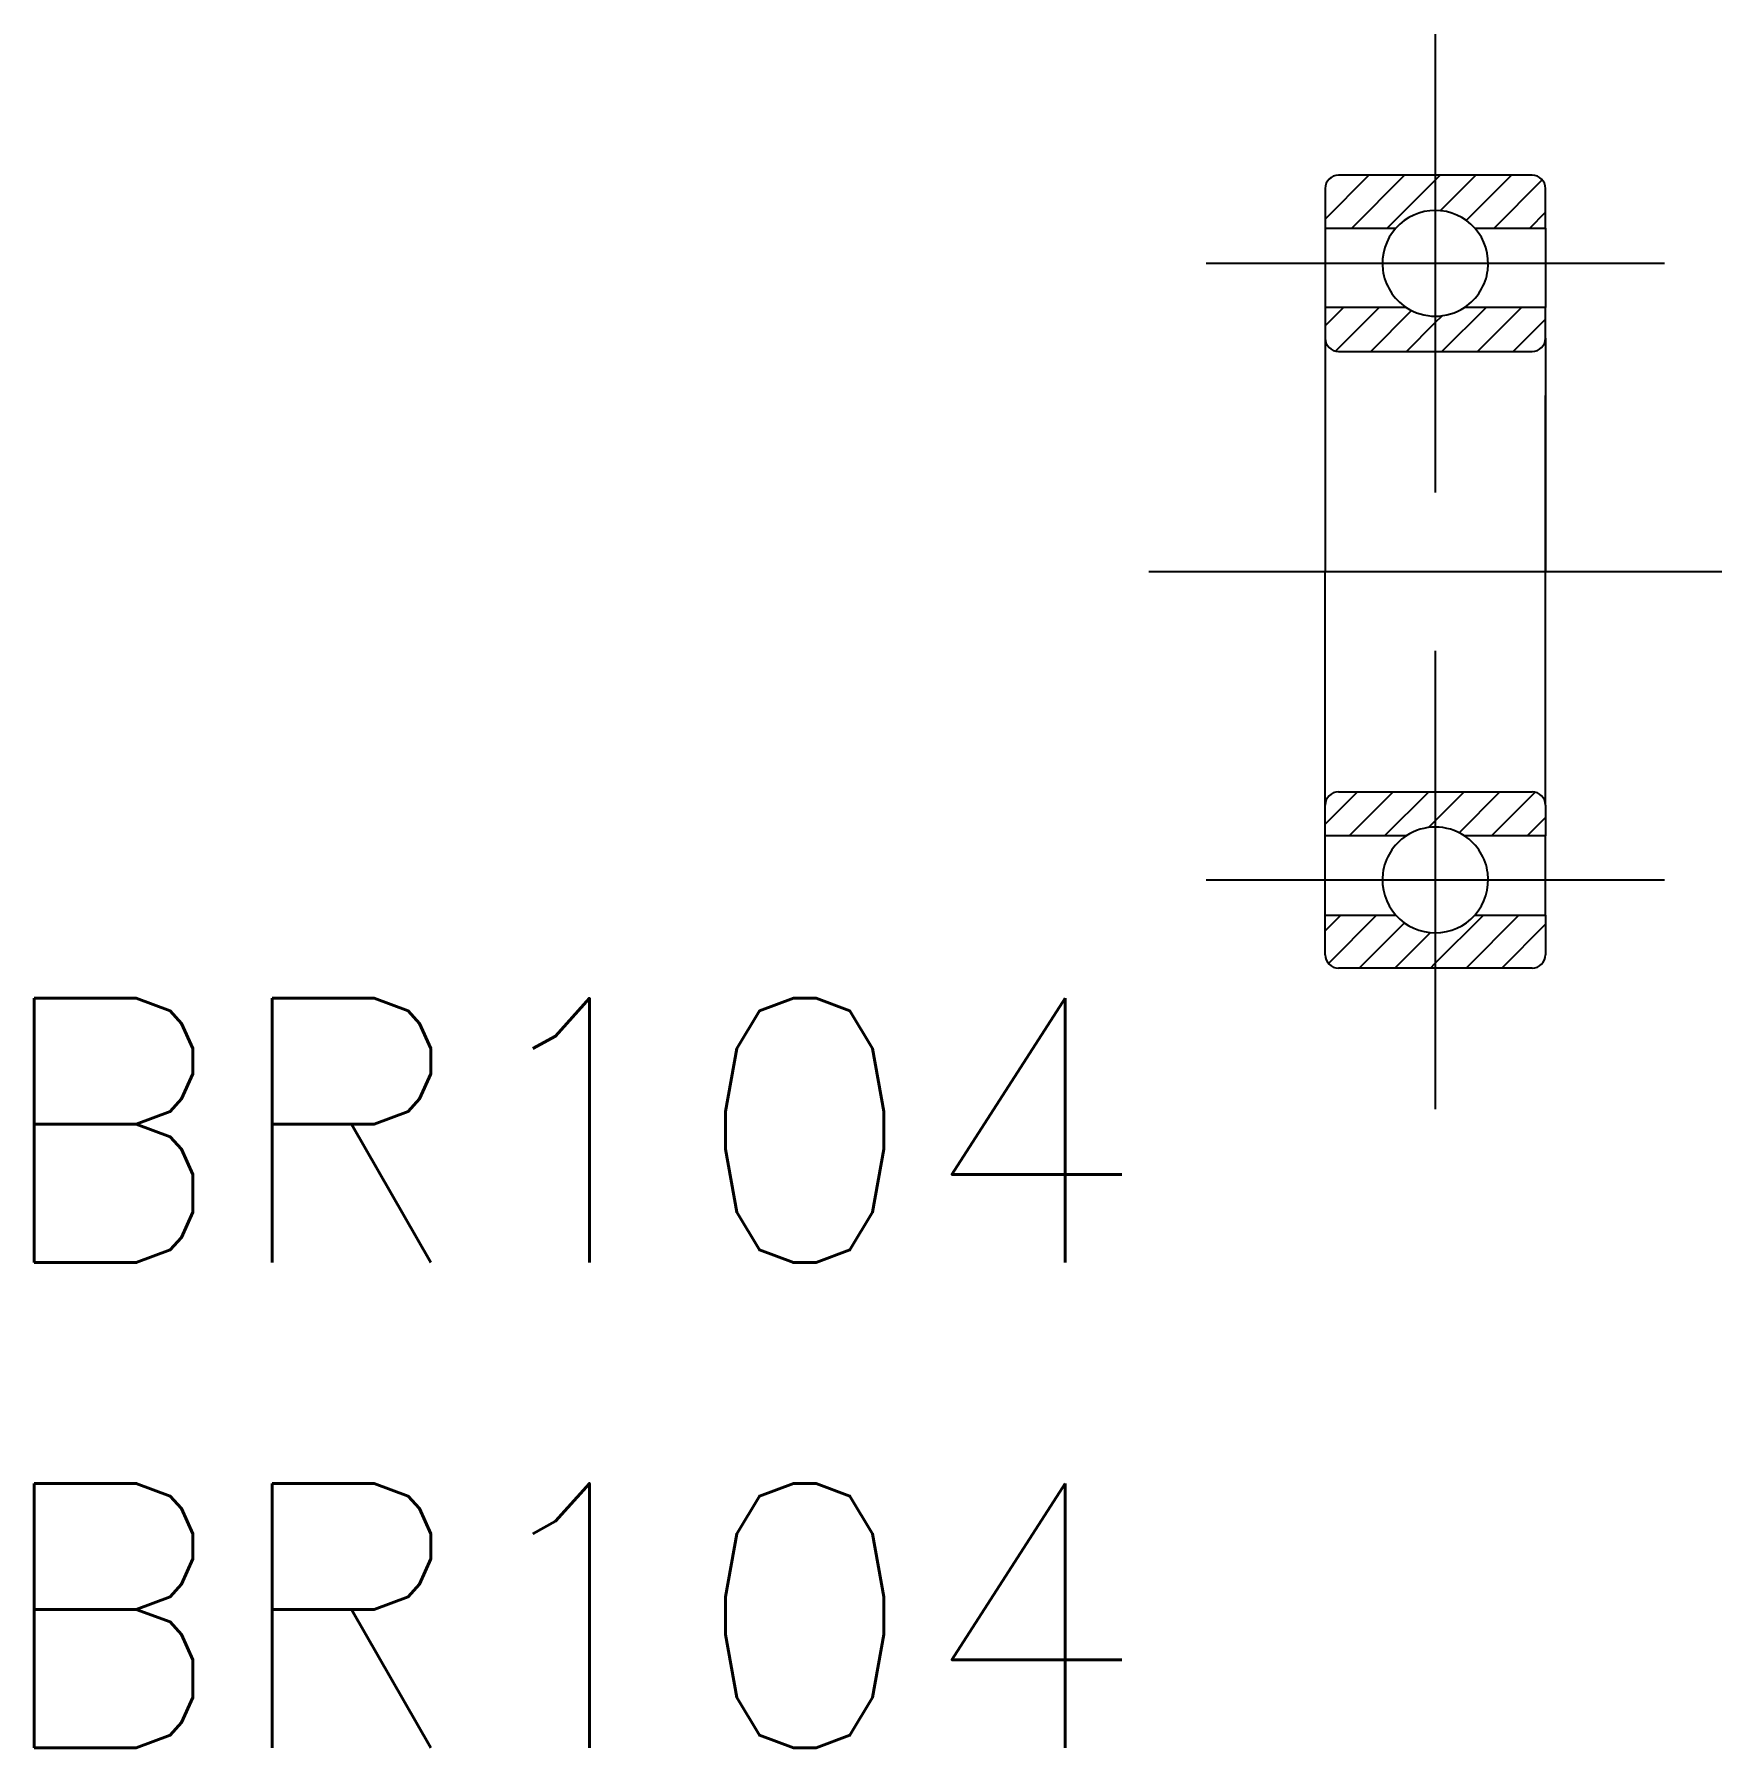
# Model space of a CAD drawing. Extents: x -15.9 to 3.2, y -13.4 to 6.1.
import ezdxf

# ---------------------------------------------------------------- set-up
doc = ezdxf.new("R2010")
doc.units = 0
doc.linetypes.add('CENTER', pattern=[50.8, 31.75, -6.35, 6.35, -6.35])
doc.layers.get('0').update_dxf_attribs({"linetype": 'CONTINUOUS'})
doc.layers.add('CENTER', color=1, linetype='CENTER')
doc.styles.get("Standard").update_dxf_attribs({"font": 'txt.shx', "height": 3, "bigfont": 'bigfont.shx'})

msp = doc.modelspace()

# ---------------------------------------------------------------- linework, layer by layer
at = {"color": 3, "linetype": 'CONTINUOUS'}
for p, q in [((-1.25, 4.003), (-0.753, 4.5)), ((-1.226, 4.432), (-1.182, 4.476)), ((-0.949, 3.9), (-0.349, 4.5)), ((0, 4.445), (0.055, 4.5)), ((0.056, 4.097), (0.459, 4.5)), ((0.35, 3.987), (0.863, 4.5)), ((-0.545, 3.9), (0, 4.445)), ((0.667, 3.9), (1.214, 4.447)), ((1.071, 3.9), (1.25, 4.079)), ((-1.25, 2.791), (-1.041, 3)), ((-1.133, 2.504), (-0.637, 3)), ((-0.733, 2.5), (-0.269, 2.964)), ((0.075, 2.5), (0.575, 3)), ((0.479, 2.5), (0.979, 3)), ((-0.329, 2.5), (0, 2.829)), ((0, 2.829), (0.076, 2.905)), ((0.884, 2.5), (1.25, 2.866)), ((-1.25, -2.866), (-0.884, -2.5)), ((-0.979, -3), (-0.479, -2.5)), ((-0.575, -3), (-0.075, -2.5)), ((0, -2.829), (0.329, -2.5)), ((0.269, -2.964), (0.733, -2.5)), ((0.637, -3), (1.133, -2.504)), ((-0.076, -2.905), (0, -2.829)), ((1.041, -3), (1.25, -2.791)), ((-1.25, -4.079), (-1.071, -3.9)), ((-1.214, -4.447), (-0.667, -3.9)), ((-0.863, -4.5), (-0.35, -3.987)), ((0, -4.445), (0.545, -3.9)), ((0.349, -4.5), (0.949, -3.9)), ((0.753, -4.5), (1.25, -4.003)), ((-0.459, -4.5), (-0.056, -4.097)), ((-0.055, -4.5), (0, -4.445)), ((1.182, -4.476), (1.226, -4.432))]:
    msp.add_line(p, q, dxfattribs=at)
at = {"color": 7, "linetype": 'CONTINUOUS'}
for p, q in [((1.1, 4.5), (-1.1, 4.5)), ((-1.25, 4.35), (-1.25, 3.9)), ((1.25, 3.9), (1.25, 4.35)), ((-1.25, 3.9), (-1.25, 3)), ((-1.25, 3.9), (-0.447, 3.9)), ((0.447, 3.9), (1.25, 3.9)), ((1.25, 3.9), (1.25, 3)), ((-1.25, 3), (-1.25, 2.65)), ((-0.332, 3), (-1.25, 3)), ((1.25, 3), (0.332, 3)), ((1.25, 2.65), (1.25, 3)), ((-1.25, 2.65), (-1.25, 0)), ((1.25, 2.65), (1.25, 0)), ((-1.1, 2.5), (1.1, 2.5)), ((1.25, -2.65), (1.25, 2)), ((-1.25, -2.65), (-1.25, 0)), ((-1.1, -2.5), (1.1, -2.5)), ((-1.25, -3), (-1.25, -2.65)), ((1.25, -2.65), (1.25, -3)), ((-1.25, -3.9), (-1.25, -3)), ((-0.332, -3), (-1.25, -3)), ((1.25, -3), (0.332, -3)), ((1.25, -3.9), (1.25, -3)), ((-1.25, -3.9), (-0.447, -3.9)), ((-1.25, -4.35), (-1.25, -3.9)), ((0.447, -3.9), (1.25, -3.9)), ((1.25, -3.9), (1.25, -4.35)), ((1.1, -4.5), (-1.1, -4.5))]:
    msp.add_line(p, q, dxfattribs=at)
for centre, radius, start, end in [((-1.1, 4.35), 0.15, 90, 180), ((1.1, 4.35), 0.15, 0, 90), ((0, 3.5), 0.6, 41.8103, 138.1897), ((0, 3.5), 0.6, 138.1897, 236.4427), ((0, 3.5), 0.6, 303.5573, 41.8103), ((0, 3.5), 0.6, 236.4427, 303.5573), ((-1.1, 2.65), 0.15, 180, 270), ((1.1, 2.65), 0.15, 270, 0), ((-1.1, -2.65), 0.15, 90, 180), ((1.1, -2.65), 0.15, 0, 90), ((0, -3.5), 0.6, 56.4427, 123.5573), ((0, -3.5), 0.6, 123.5573, 221.8103), ((0, -3.5), 0.6, 318.1897, 56.4427), ((0, -3.5), 0.6, 221.8103, 318.1897), ((-1.1, -4.35), 0.15, 180, 270), ((1.1, -4.35), 0.15, 270, 0)]:
    msp.add_arc(centre, radius, start, end, dxfattribs=at)
at = {"layer": 'CENTER', "color": 1, "linetype": 'CENTER'}
for p, q in [((0, 6.1), (0, 0.9)), ((-2.6, 3.5), (2.6, 3.5)), ((-3.25, 0), (3.25, 0)), ((0, -0.9), (0, -6.1)), ((-2.6, -3.5), (2.6, -3.5))]:
    msp.add_line(p, q, dxfattribs=at)

# ---------------------------------------------------------------- texts
at = {"color": 7, "linetype": 'CONTINUOUS'}
for p in [(-16.414, -7.843), (-16.414, -13.351)]:
    msp.add_text('BR104', height=3, dxfattribs=at).set_placement(p)

doc.saveas('drawing.dxf')
